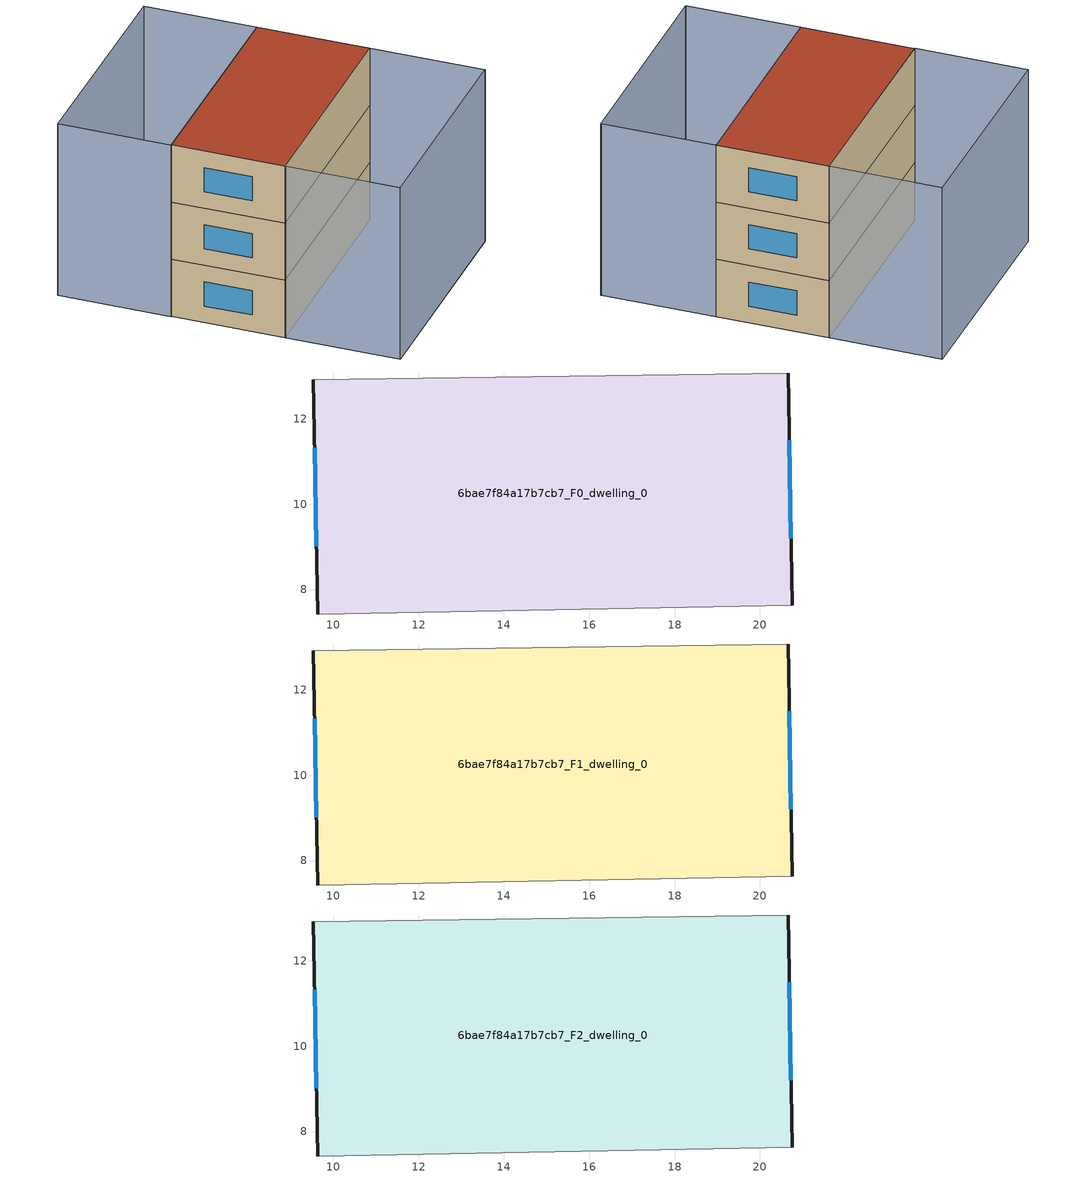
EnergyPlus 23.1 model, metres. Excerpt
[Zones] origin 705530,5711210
6bae7f84a17b7cb7_F0_dwelling_0
 floor ground (EU_floor_Construction): 20.66,13.08 20.76,7.63 9.64,7.43 9.54,12.91 z0
 wall outside (EU_wall_Construction): 20.76,7.63 20.66,13.08 / 9.54,12.91 9.64,7.43 z0:3
 wall adiabatic (EU_wall_Construction): 9.64,7.43 20.76,7.63 / 20.66,13.08 9.54,12.91 z0:3
 window (EU_Window_Construction): 20.73,9.21 20.69,11.5 / 9.57,11.33 9.61,9.01 z0.87:2.13
6bae7f84a17b7cb7_F1_dwelling_0
 floor to 6bae7f84a17b7cb7_F0_dwelling_0 (EU_floor_Construction): 20.66,13.08 20.75,7.63 9.64,7.43 9.53,12.91 z3
 wall outside (EU_wall_Construction): 20.76,7.63 20.66,13.08 / 9.54,12.91 9.64,7.43 z3:6
 wall adiabatic (EU_wall_Construction): 9.64,7.43 20.76,7.63 / 20.66,13.08 9.54,12.91 z3:6
 window (EU_Window_Construction): 20.73,9.21 20.69,11.5 / 9.57,11.33 9.61,9.01 z3.87:5.13
6bae7f84a17b7cb7_F2_dwelling_0
 floor to 6bae7f84a17b7cb7_F1_dwelling_0 (EU_floor_Construction): 20.66,13.08 20.75,7.63 9.64,7.43 9.53,12.91 z6
 wall outside (EU_wall_Construction): 20.76,7.63 20.66,13.08 / 9.54,12.91 9.64,7.43 z6:9
 wall adiabatic (EU_wall_Construction): 9.64,7.43 20.76,7.63 / 20.66,13.08 9.54,12.91 z6:9
 window (EU_Window_Construction): 20.73,9.21 20.69,11.5 / 9.57,11.33 9.61,9.01 z6.87:8.13
 roof outside (EU_roof_Construction): 20.76,7.63 20.66,13.08 9.54,12.91 9.64,7.43 z9
shading: 9.74,1.9 20.87,2.1 / 9.64,7.43 20.76,7.63 / 20.76,7.63 20.86,2.1 / 20.86,2.1 9.74,1.9 / 9.74,1.9 9.64,7.43 / 20.66,13.08 9.51,12.91 / 9.51,12.91 9.43,18.37 / 9.43,18.37 20.58,18.53 / 20.58,18.53 20.66,13.08 z0:9
[Building]
EU S2 Campaign: North Axis=0; Terrain=City; Solar Distribution=FullExterior
[Site:Location]
London: Latitude=51.5; Longitude=-0.5; Time Zone=0; Elevation=25
[SizingPeriod:WeatherFileDays]
AnnualSizingPeriod: Begin Month=1; Begin Day of Month=1; End Month=12; End Day of Month=31; Day of Week for Start Day=Monday; Use Weather File Daylight Saving Period=No; Use Weather File Rain and Snow Indicators=No
[MATERIAL]
EU_InternalMass_Material: Roughness=MediumRough; Thickness=0.1; Conductivity=1; Density=1800; Specific Heat=900; Thermal Absorptance=0.9; Solar Absorptance=0.7; Visible Absorptance=0.7
[MATERIAL:NOMASS] Roughness=MediumRough; Thermal Absorptance=0.9; Solar Absorptance=0.7; Visible Absorptance=0.7
Name | Thermal Resistance
EU_wall_NoMass | 0.724719
EU_roof_NoMass | 2.98947
EU_floor_NoMass | 2.39157
[WINDOWMATERIAL:SIMPLEGLAZINGSYSTEM]
EU_Window_SimpleGlazing: UFactor=2.63425; Solar Heat Gain Coefficient=0.76; Visible Transmittance=0.76
[CONSTRUCTION]
EU_wall_Construction: EU_wall_NoMass
EU_roof_Construction: EU_roof_NoMass
EU_floor_Construction: EU_floor_NoMass
EU_Window_Construction: EU_Window_SimpleGlazing
EU_InternalMass_Construction: EU_InternalMass_Material
[ZONE] Type=1; Multiplier=1; Ceiling Height=autocalculate; Floor Area=autocalculate; Part of Total Floor Area=Yes
Name | Volume
6bae7f84a17b7cb7_F0_dwelling_0 | 182.325
6bae7f84a17b7cb7_F1_dwelling_0; 6bae7f84a17b7cb7_F2_dwelling_0 | 182.324
[INTERNALMASS] Construction=EU_InternalMass_Construction; Surface Area=60.7751
Name | Zone or ZoneList
6bae7f84a17b7cb7_F0_dwelling_0_EU_InternalMass | 6bae7f84a17b7cb7_F0_dwelling_0
6bae7f84a17b7cb7_F1_dwelling_0_EU_InternalMass | 6bae7f84a17b7cb7_F1_dwelling_0
6bae7f84a17b7cb7_F2_dwelling_0_EU_InternalMass | 6bae7f84a17b7cb7_F2_dwelling_0
[OTHEREQUIPMENT] Fuel Type=Electricity; Design Level Calculation Method=Watts/Area; Power per Zone Floor Area=1; Fraction Latent=0; Fraction Radiant=0; Fraction Lost=0; Carbon Dioxide Generation Rate=0; EndUse Subcategory=EU_Step8_InternalGains
Name | Zone or ZoneList or Space or SpaceList | Schedule
EU_Step8_InternalGain_6bae7f84a17b7cb7_F0_dwelling_0_f000 | 6bae7f84a17b7cb7_F0_dwelling_0 | EU_Step8_GainSchedule_6bae7f84a17b7cb7_F0_dwelling_0_f000
EU_Step8_InternalGain_6bae7f84a17b7cb7_F1_dwelling_0_f000 | 6bae7f84a17b7cb7_F1_dwelling_0 | EU_Step8_GainSchedule_6bae7f84a17b7cb7_F1_dwelling_0_f000
EU_Step8_InternalGain_6bae7f84a17b7cb7_F2_dwelling_0_f000 | 6bae7f84a17b7cb7_F2_dwelling_0 | EU_Step8_GainSchedule_6bae7f84a17b7cb7_F2_dwelling_0_f000
[ZONEVENTILATION:DESIGNFLOWRATE] Schedule=EU_AlwaysOn; Design Flow Rate Calculation Method=AirChanges/Hour; Air Changes per Hour=0.418135; Ventilation Type=Natural; Fan Pressure Rise=0; Fan Total Efficiency=1; Constant Term Coefficient=1; Temperature Term Coefficient=0; Velocity Term Coefficient=0; Velocity Squared Term Coefficient=0; Minimum Indoor Temperature=-100; Maximum Indoor Temperature=100; Delta Temperature=-100; Minimum Outdoor Temperature=-100; Maximum Outdoor Temperature=100; Maximum Wind Speed=40
Name | Zone or ZoneList or Space or SpaceList
EU_ConstantAir_6bae7f84a17b7cb7_F0_dwelling_0 | 6bae7f84a17b7cb7_F0_dwelling_0
EU_ConstantAir_6bae7f84a17b7cb7_F1_dwelling_0 | 6bae7f84a17b7cb7_F1_dwelling_0
EU_ConstantAir_6bae7f84a17b7cb7_F2_dwelling_0 | 6bae7f84a17b7cb7_F2_dwelling_0
[HVACTEMPLATE:THERMOSTAT] Constant Heating Setpoint=20; Constant Cooling Setpoint=50
EU_HeatOnly_6bae7f84a17b7cb7_F0_dwelling_0; EU_HeatOnly_6bae7f84a17b7cb7_F1_dwelling_0; EU_HeatOnly_6bae7f84a17b7cb7_F2_dwelling_0
[HVACTEMPLATE:ZONE:IDEALLOADSAIRSYSTEM] System Availability Schedule=EU_AlwaysOn; Maximum Heating Supply Air Temperature=50; Minimum Cooling Supply Air Temperature=13; Maximum Heating Supply Air Humidity Ratio=0.0156; Minimum Cooling Supply Air Humidity Ratio=0.0077; Heating Limit=NoLimit; Cooling Limit=NoLimit; Heating Availability Schedule=EU_AlwaysOn; Cooling Availability Schedule=EU_CoolingOff; Dehumidification Control Type=ConstantSensibleHeatRatio; Cooling Sensible Heat Ratio=0.7; Dehumidification Setpoint=60; Humidification Control Type=None; Humidification Setpoint=30; Outdoor Air Method=None; Outdoor Air Flow Rate per Person=0.00944; Outdoor Air Flow Rate per Zone Floor Area=0; Outdoor Air Flow Rate per Zone=0; Demand Controlled Ventilation Type=None; Outdoor Air Economizer Type=NoEconomizer; Heat Recovery Type=None; Sensible Heat Recovery Effectiveness=0.7; Latent Heat Recovery Effectiveness=0.65
Name | Template Thermostat
6bae7f84a17b7cb7_F0_dwelling_0 | EU_HeatOnly_6bae7f84a17b7cb7_F0_dwelling_0
6bae7f84a17b7cb7_F1_dwelling_0 | EU_HeatOnly_6bae7f84a17b7cb7_F1_dwelling_0
6bae7f84a17b7cb7_F2_dwelling_0 | EU_HeatOnly_6bae7f84a17b7cb7_F2_dwelling_0
[SIZING:ZONE] Zone Cooling Design Supply Air Temperature Input Method=SupplyAirTemperature; Zone Cooling Design Supply Air Temperature=13; Zone Heating Design Supply Air Temperature Input Method=SupplyAirTemperature; Zone Heating Design Supply Air Temperature=50; Zone Cooling Design Supply Air Humidity Ratio=0.008; Zone Heating Design Supply Air Humidity Ratio=0.008; Cooling Design Air Flow Method=DesignDay; Cooling Design Air Flow Rate=0; Cooling Minimum Air Flow per Zone Floor Area=0.000762; Cooling Minimum Air Flow=0; Cooling Minimum Air Flow Fraction=0.2; Heating Design Air Flow Method=DesignDay; Heating Design Air Flow Rate=0; Heating Maximum Air Flow per Zone Floor Area=0.002032; Heating Maximum Air Flow=0.141576; Heating Maximum Air Flow Fraction=0.3; Account for Dedicated Outdoor Air System=No; Dedicated Outdoor Air System Control Strategy=NeutralSupplyAir; Dedicated Outdoor Air Low Setpoint Temperature for Design=autosize; Dedicated Outdoor Air High Setpoint Temperature for Design=autosize; Zone Load Sizing Method=Sensible Load Only No Latent Load; Zone Latent Cooling Design Supply Air Humidity Ratio Input Method=HumidityRatioDifference; Zone Cooling Design Supply Air Humidity Ratio Difference=0.005; Zone Latent Heating Design Supply Air Humidity Ratio Input Method=HumidityRatioDifference; Zone Humidification Design Supply Air Humidity Ratio Difference=0.005
6bae7f84a17b7cb7_F0_dwelling_0; 6bae7f84a17b7cb7_F1_dwelling_0; 6bae7f84a17b7cb7_F2_dwelling_0
[SCHEDULE:CONSTANT]
Name | Hourly Value
EU_AlwaysOn | 1
EU_CoolingOff | 0
[SCHEDULE:FILE] Column Number=1; Rows to Skip at Top=0; Number of Hours of Data=8760; Column Separator=Comma; Interpolate to Timestep=No; Minutes per Item=60; Adjust Schedule for Daylight Savings=Yes
Name | File
EU_Step8_GainSchedule_6bae7f84a17b7cb7_F0_dwelling_0_f000 | ../../schedules/6bae7f84a17b7cb7/6bae7f84a17b7cb7_F0_dwelling_0_f000_gain.csv
EU_Step8_GainSchedule_6bae7f84a17b7cb7_F1_dwelling_0_f000 | ../../schedules/6bae7f84a17b7cb7/6bae7f84a17b7cb7_F1_dwelling_0_f000_gain.csv
EU_Step8_GainSchedule_6bae7f84a17b7cb7_F2_dwelling_0_f000 | ../../schedules/6bae7f84a17b7cb7/6bae7f84a17b7cb7_F2_dwelling_0_f000_gain.csv
